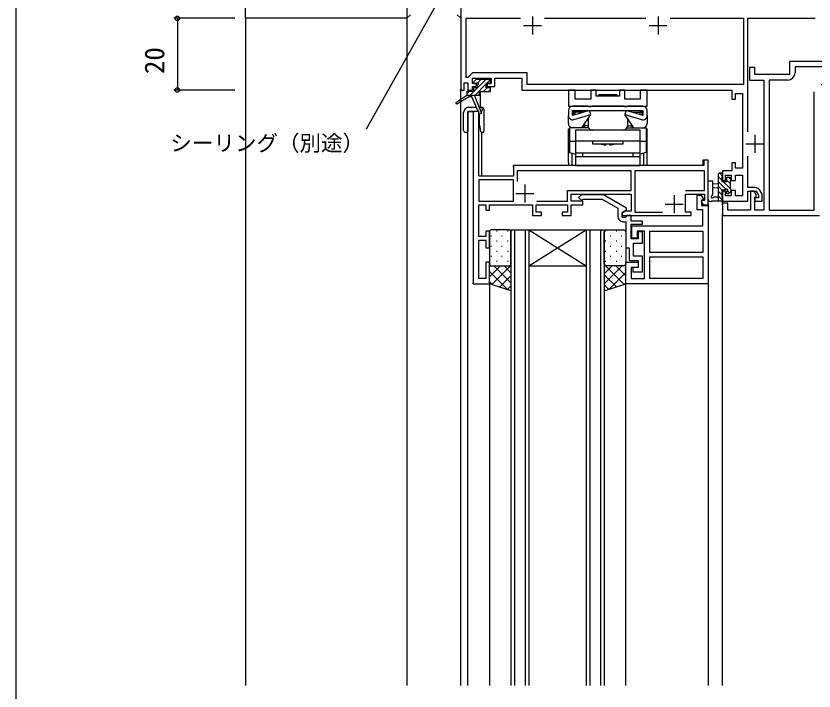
# Model space of a CAD drawing. Units: millimetres, scale not verified. Extents: x -437 to 438, y -344 to 341.
# Drawn here: x -436.8 to -214.3, y -24.5 to 163.7 of the extents above; entities that cross this region are included whole.
import ezdxf
from ezdxf.enums import TextEntityAlignment as Align

# ---------------------------------------------------------------- set-up
doc = ezdxf.new("R2010")
doc.units = ezdxf.units.MM
doc.header["$LTSCALE"] = 2
for name, color, linetype in [('0-2_YKK_11', 7, 'Continuous'), ('0-4_YKK_12', 2, 'Continuous'), ('0-5_YKK_13', 4, 'Continuous'), ('0-7_YKK_D', 6, 'Continuous'), ('0-8_YKK_ZWAK', 7, 'Continuous'), ('0-9_YSS_K', 3, 'Continuous')]:
    doc.layers.add(name, color=color, linetype=linetype)
doc.styles.add('ＭＳ ゴシック', font='')
doc.styles.get('ＭＳ ゴシック').set_extended_font_data('MS Gothic')

msp = doc.modelspace()

# ---------------------------------------------------------------- linework, layer by layer
at = {"layer": '0-2_YKK_11'}
for p, q in [((-292.8, 163.513), (-292.8, 158.513)), ((-289.418, 163.013), (-261.183, 163.013)), ((-257.8, 163.513), (-257.8, 158.513)), ((-295.3, 161.013), (-290.3, 161.013)), ((-260.3, 161.013), (-255.3, 161.013)), ((-221.6, 145.813), (-226.8, 145.813)), ((-230.8, 130.513), (-230.8, 125.513)), ((-233.3, 128.013), (-228.3, 128.013)), ((-294.9, 116.713), (-294.9, 111.713)), ((-297.4, 114.213), (-292.4, 114.213)), ((-253.3, 113.713), (-253.3, 108.713)), ((-255.8, 111.213), (-250.8, 111.213))]:
    msp.add_line(p, q, dxfattribs=at)
for points in [[(-312.8, 173.013), (-312.8, 143.013), (-311.8, 143.013), (-311.8, 145.013), (-310.8, 145.013), (-310.8, 143.013), (-309.5, 143.013), (-309.5, 144.013), (-308.4, 144.013), (-308.4, 144.813), (-309.5, 144.813), (-309.5, 146.313), (-304.3, 146.313), (-304.3, 144.813), (-305.4, 144.813), (-305.4, 144.013), (-303.3, 144.013), (-303.3, 146.313), (-295.8, 146.313), (-295.8, 143.013), (-237.2, 143.013), (-237.2, 140.513), (-236.2, 140.513), (-236.2, 142.013), (-234.2, 142.013), (-234.2, 121.213), (-236.2, 121.213), (-236.2, 122.713), (-237.2, 122.713), (-237.2, 120.513), (-239.8, 120.513), (-239.8, 117.813), (-239, 117.813), (-239, 119.313), (-237.4, 119.313), (-237.4, 117.813), (-236.2, 117.813), (-236.2, 119.313), (-234.2, 119.313)], [(-254.418, 163.013), (-234, 163.013), (-234, 144.513), (-294.3, 144.513), (-294.3, 147.813), (-309.5, 147.813), (-310.5, 146.813), (-310.8, 146.513), (-311.3, 146.513), (-311.3, 163.013), (-296.183, 163.013)], [(-232.8, 131.396), (-232.8, 163.013), (-214, 163.013)], [(-230.8, 149.313), (-232.3, 149.313), (-232.3, 145.813), (-228.3, 145.813)], [(-210.5, 151.013), (-221.1, 151.013), (-221.1, 147.313), (-230.8, 147.313), (-230.8, 149.313)], [(-212.3, 144.513), (-210.8, 144.513), (-210.8, 149.513), (-219.6, 149.513), (-219.6, 147.813)], [(-228.3, 145.813), (-228.3, 109.513), (-230.8, 109.513), (-230.8, 113.018), (-230.55, 113.313), (-230.34, 113.759), (-230.949, 114.813), (-232, 114.813), (-232, 109.513), (-238.3, 109.513), (-238.3, 111.513), (-239.8, 111.513), (-239.8, 108.013), (-212.8, 108.013)], [(-226.8, 145.813), (-226.8, 109.513), (-214.3, 109.513), (-214.3, 142.513)], [(-245, 122.013), (-298.1, 122.013), (-298.1, 119.013), (-307.8, 119.013), (-307.8, 137.013), (-309.3, 137.013), (-309.3, 89.013), (-304.8, 89.013), (-304.8, 95.013), (-305.8, 95.013), (-305.8, 90.513), (-307.8, 90.513), (-307.8, 101.213), (-305.8, 101.213), (-305.8, 99.013), (-304.8, 99.013), (-304.8, 103.713), (-305.8, 103.713), (-305.8, 102.213), (-307.8, 102.213), (-307.8, 111.013), (-305.8, 111.013), (-305.8, 109.513), (-304.8, 109.513), (-304.8, 111.013), (-292.8, 111.013), (-292.8, 108.013), (-290.3, 108.013), (-290.3, 109.013), (-291.8, 109.013), (-291.8, 111.013), (-283, 111.013), (-283, 109.013), (-284.5, 109.013), (-284.5, 108.013), (-282, 108.013), (-282, 111.013), (-278.8, 111.013), (-278.8, 112.013), (-282, 112.013)], [(-230.706, 115.813), (-232.8, 115.813), (-232.8, 124.631)], [(-282, 112.013), (-282, 114.013), (-265.3, 114.013), (-265.3, 109.213), (-267.107, 109.213), (-267.8, 108.813), (-267.8, 108.013), (-248.6, 108.013), (-248.6, 109.013), (-250.1, 109.013), (-250.1, 114.013), (-244.8, 114.013), (-244.8, 112.213), (-245.527, 112.213), (-245.724, 111.873), (-245.227, 111.013), (-243.8, 111.013), (-243.8, 123.513), (-245, 123.513), (-245, 122.013)], [(-291.564, 112.013), (-283, 112.013), (-283, 115.013), (-265.3, 115.013), (-265.3, 120.513), (-297.1, 120.513), (-297.1, 117.55)], [(-250.1, 115.013), (-244.8, 115.013), (-244.8, 120.513), (-264.3, 120.513), (-264.3, 109.013), (-256.587, 109.013)], [(-234.2, 119.313), (-234.2, 113.513), (-236.2, 113.513), (-236.2, 115.013), (-237.4, 115.013), (-237.4, 113.513), (-239, 113.513), (-239, 114.813), (-239.8, 114.813), (-239.8, 112.013), (-232.8, 112.013), (-232.8, 114.813), (-230.417, 114.813), (-229.8, 113.745), (-229.8, 113.013), (-230.8, 113.013), (-230.8, 112.013), (-228.8, 112.013), (-228.8, 114.013), (-229.407, 115.063)], [(-266.6, 110.106), (-273.021, 113.813), (-279.149, 113.813), (-279.925, 113.038), (-279.076, 112.189), (-278.652, 112.613), (-273.343, 112.613), (-269, 110.106), (-269, 107.813)], [(-267.5, 106.313), (-266.8, 106.313), (-266.8, 99.013), (-265.8, 99.013), (-265.8, 95.513), (-263.3, 95.513), (-263.3, 93.513), (-264.8, 93.513), (-264.8, 92.313), (-262.1, 92.313), (-262.1, 96.713), (-264.6, 96.713), (-264.6, 100.313), (-262.1, 100.313), (-262.1, 103.513), (-263.3, 103.513), (-263.3, 101.513), (-265.3, 101.513), (-265.3, 105.613), (-262.1, 105.613), (-262.1, 106.513), (-265.3, 106.513), (-265.3, 108.013), (-266.5, 108.013), (-266.8, 107.713), (-267, 107.513), (-267.8, 107.513), (-267.8, 108.813), (-266.6, 109.506), (-266.6, 110.106)]]:
    msp.add_lwpolyline(points, dxfattribs=at)
for points in [[(-298.1, 118.013), (-307.8, 118.013), (-307.8, 112.013), (-298.1, 112.013)], [(-243.8, 89.013), (-266.8, 89.013), (-266.8, 95.013), (-263.3, 95.013), (-263.3, 93.513), (-265.3, 93.513), (-265.3, 90.513), (-261.6, 90.513), (-261.6, 103.713), (-263.6, 103.713), (-263.6, 101.713), (-265.1, 101.713), (-265.1, 105.213), (-245.3, 105.213), (-245.3, 109.613), (-246.9, 109.613), (-246.9, 113.713), (-245.753, 113.713), (-245.09, 112.566), (-245.7, 112.213), (-245.7, 110.813), (-243.8, 110.813)], [(-245.3, 97.713), (-260.1, 97.713), (-260.1, 103.713), (-245.3, 103.713)], [(-245.3, 90.513), (-260.1, 90.513), (-260.1, 96.513), (-245.3, 96.513)]]:
    msp.add_lwpolyline(points, close=True, dxfattribs=at)
for centre, radius, start, end in [((-221.6, 147.813), 2, 270.00001, 359.99999), ((-230.706, 114.313), 1.5, 29.99999, 90.00001), ((-267.5, 107.813), 1.5, 180.00001, 269.99999)]:
    msp.add_arc(centre, radius, start, end, dxfattribs=at)
at = {"layer": '0-4_YKK_12'}
for p, q in [((-312.8, -22.987), (-312.8, 143.313)), ((-307.3, 138.213), (-307.3, 142.613)), ((-277.4, 138.513), (-281.6, 138.513)), ((-267.4, 138.513), (-276.201, 138.513)), ((-262, 138.513), (-266.201, 138.513)), ((-310.8, 137.013), (-309, 137.013)), ((-310.8, -22.987), (-310.8, 137.013)), ((-307.904, 137.013), (-308.1, 137.013)), ((-282.8, 137.313), (-282.8, 135.943)), ((-282.8, 133.713), (-282.8, 135.943)), ((-281.45, 137.171), (-281.45, 136.098)), ((-278.652, 136.813), (-280.85, 136.813)), ((-279.05, 132.513), (-276.55, 136.174)), ((-277.25, 137.313), (-277.25, 137.22)), ((-264.55, 132.513), (-267.05, 136.174)), ((-266.35, 137.313), (-266.35, 137.22)), ((-264.949, 136.813), (-262.75, 136.813)), ((-262.15, 136.098), (-262.15, 137.171)), ((-260.8, 135.943), (-260.8, 137.313)), ((-260.8, 135.943), (-260.8, 133.713)), ((-307, 131.213), (-307, 119.013)), ((-280.8, 128.713), (-282.5, 128.713)), ((-280.8, 128.813), (-262.8, 128.813)), ((-272.35, 127.713), (-272.05, 128.013)), ((-271.55, 128.013), (-271.25, 127.713)), ((-261.1, 128.713), (-262.8, 128.713)), ((-281.85, 125.439), (-281.85, 122.813)), ((-278.8, 124.513), (-278.8, 125.513)), ((-264.8, 125.513), (-264.8, 124.513)), ((-261.75, 122.813), (-261.75, 125.439)), ((-280.8, 124.513), (-262.8, 124.513)), ((-297.6, 122.013), (-298.1, 122.013)), ((-298.1, 121.513), (-298.1, 122.013)), ((-243.6, 112.013), (-243.8, 112.013)), ((-243.8, 111.313), (-243.8, 110.313)), ((-240.1, 112.013), (-239.8, 112.013)), ((-239.8, 111.013), (-239.8, 112.013)), ((-239.8, -22.987), (-239.8, 108.513)), ((-239.8, 108.013), (-239.3, 108.013)), ((-298.8, 104.013), (-298.8, -22.987)), ((-297.8, 104.013), (-297.8, -22.987)), ((-294.8, 104.013), (-294.8, -22.987)), ((-293.8, 104.013), (-293.8, -22.987)), ((-293.8, 94.013), (-277.8, 104.013)), ((-293.8, 104.013), (-277.8, 94.013)), ((-277.8, 104.013), (-277.8, -22.987)), ((-276.8, 104.013), (-276.8, -22.987)), ((-273.8, 104.013), (-273.8, -22.987)), ((-293.8, 94.013), (-277.8, 94.013)), ((-309.3, 89.013), (-309.3, 89.313)), ((-309.3, 89.013), (-309, 89.013)), ((-266.8, -22.987), (-266.8, 89.513)), ((-243.8, 89.513), (-243.8, -22.987))]:
    msp.add_line(p, q, dxfattribs=at)
for points in [[(-282.8, 138.513), (-260.8, 138.513), (-260.8, 143.013), (-262.73, 143.013), (-262.73, 140.443), (-267.05, 140.443), (-267.05, 143.013), (-268.55, 143.013), (-268.55, 141.313), (-275.05, 141.313), (-275.05, 143.013), (-276.55, 143.013), (-276.55, 140.443), (-280.87, 140.443), (-280.87, 143.013), (-282.8, 143.013)], [(-269.3, 141.313), (-274.3, 141.313), (-274.3, 141.813), (-269.3, 141.813)], [(-280.8, 125.513), (-262.8, 125.513), (-262.8, 131.813), (-280.8, 131.813)]]:
    msp.add_lwpolyline(points, close=True, dxfattribs=at)
for points in [[(-281.224, 134.804), (-276.55, 136.174), (-276.926, 137.313), (-281.6, 135.959), (-281.6, 137.313), (-262, 137.313), (-262, 135.959), (-266.674, 137.313), (-267.05, 136.174), (-262.376, 134.804)], [(-281.35, 136.062), (-281.35, 136.613), (-280.65, 137.313)], [(-280.85, 136.191), (-280.85, 136.813), (-281.145, 137.108)], [(-262.25, 136.062), (-262.25, 136.613), (-262.95, 137.313)], [(-262.75, 136.176), (-262.75, 136.813), (-262.455, 137.108)], [(-278.3, 133.612), (-278.3, 133.013), (-278.8, 132.513), (-278.8, 132.879)], [(-277.25, 135.149), (-277.25, 133.013), (-278.3, 133.013)], [(-266.35, 135.149), (-266.35, 133.013), (-265.3, 133.013)], [(-265.3, 133.612), (-265.3, 133.013), (-264.8, 132.513), (-264.8, 132.879)], [(-282.8, 122.813), (-282.8, 132.213), (-282.5, 132.213)], [(-277.141, 132.513), (-282.5, 132.513), (-282.5, 125.613), (-280.8, 125.158)], [(-266.459, 132.513), (-261.1, 132.513), (-261.1, 125.613), (-262.8, 125.158)], [(-260.8, 122.813), (-260.8, 132.213), (-261.1, 132.213)], [(-275.85, 128.813), (-276.05, 128.613), (-276.05, 128.013), (-267.55, 128.013), (-267.55, 128.613), (-267.75, 128.813)], [(-280.8, 125.513), (-280.8, 122.013), (-262.8, 122.013), (-262.8, 125.513)], [(-244.7, 123.513), (-245.3, 123.513), (-245.3, 122.013)], [(-243.8, 123.213), (-243.8, 123.513), (-244.1, 123.513)], [(-298.8, 104.013), (-272.8, 104.013), (-272.8, -22.987)], [(-305.3, 89.013), (-304.8, 89.013), (-304.8, -22.987)]]:
    msp.add_lwpolyline(points, dxfattribs=at)
for centre, radius, start, end in [((-281.6, 137.313), 1.2, 90, 179.99998), ((-276.8, 141.043), 2.6, 256.67462, 283.32536), ((-266.8, 141.043), 2.6, 256.67462, 283.32536), ((-262, 137.313), 1.2, 0, 90), ((-281.6, 135.943), 1.2, 179.99998, 288.2568), ((-262, 135.943), 1.2, 251.74318, 0), ((-281.6, 133.713), 1.2, 179.99998, 270.00002), ((-262, 133.713), 1.2, 270.00002, 0), ((-276.05, 133.013), 1.2, 179.99998, 270.00002), ((-267.55, 133.013), 1.2, 270.00002, 0), ((-271.8, 135.516), 7.823, 253.55533, 265.96393), ((-271.8, 135.516), 7.823, 274.03605, 286.44465), ((-280.8, 122.813), 2, 179.99998, 203.57817), ((-279.85, 122.813), 2, 179.99998, 203.57817), ((-263.75, 122.813), 2, 336.42181, 0), ((-262.8, 122.813), 2, 336.42181, 0)]:
    msp.add_arc(centre, radius, start, end, dxfattribs=at)
at = {"layer": '0-5_YKK_13'}
for p, q in [((-305.7, 144.705), (-308.792, 141.613)), ((-305.839, 145.913), (-308.1, 143.652)), ((-307.186, 145.913), (-308.043, 145.057)), ((-304.584, 145.821), (-305.592, 144.813)), ((-310.486, 142.613), (-311.1, 141.999)), ((-308.139, 143.613), (-310.139, 141.613)), ((-305.445, 143.613), (-306.445, 142.613)), ((-304.5, 143.211), (-305.098, 142.613)), ((-310.5, 138.213), (-308.427, 138.213)), ((-307.703, 138.213), (-307.3, 138.213)), ((-307.3, 138.213), (-306.9, 138.213)), ((-312, 131.713), (-312, 136.713)), ((-307.926, 137.064), (-310.8, 137.013)), ((-307.6, 133.213), (-307.6, 136.317)), ((-307.252, 137.075), (-307.095, 137.078)), ((-306.8, 137.713), (-306.8, 137.378)), ((-306.4, 137.713), (-306.4, 132.213)), ((-307.6, 133.213), (-307.35, 132.213)), ((-306.4, 132.213), (-306.4, 131.513)), ((-311.1, 131.213), (-311.5, 131.213)), ((-241, 119.613), (-241, 112.013)), ((-240, 117.883), (-241, 118.883)), ((-239.8, 119.03), (-240.683, 119.913)), ((-237.5, 118.077), (-238.136, 118.713)), ((-237.8, 118.713), (-237.5, 118.413)), ((-238.765, 115.301), (-241, 117.536)), ((-239.924, 115.113), (-241, 116.189)), ((-237.5, 115.383), (-239.63, 117.513)), ((-237.7, 116.93), (-238.6, 117.83)), ((-240, 113.842), (-241, 114.842)), ((-239.801, 112.296), (-241, 113.495)), ((-240, 115.113), (-240, 113.113)), ((-237.827, 114.363), (-238.412, 114.948)), ((-237.7, 115.613), (-237.5, 115.413)), ((-240.866, 112.013), (-241, 112.148)), ((-304.8, 103.513), (-304.8, 94.513)), ((-304.445, 102.368), (-304.245, 102.368)), ((-299.3, 104.013), (-304.3, 104.013)), ((-302.83, 103.783), (-302.63, 103.783)), ((-301.415, 102.368), (-301.215, 102.368)), ((-299.8, 103.783), (-299.6, 103.783)), ((-298.8, 94.513), (-298.8, 103.513)), ((-272.8, 94.513), (-272.8, 103.513)), ((-272.53, 103.783), (-272.33, 103.783)), ((-272.3, 104.013), (-267.3, 104.013)), ((-271.115, 102.368), (-270.915, 102.368)), ((-269.5, 103.783), (-269.3, 103.783)), ((-268.085, 102.368), (-267.885, 102.368)), ((-266.8, 103.513), (-266.8, 94.513)), ((-302.83, 100.953), (-302.63, 100.953)), ((-299.8, 100.953), (-299.6, 100.953)), ((-272.53, 100.953), (-272.33, 100.953)), ((-269.5, 100.953), (-269.3, 100.953)), ((-304.445, 99.538), (-304.245, 99.538)), ((-302.83, 98.123), (-302.63, 98.123)), ((-301.415, 99.538), (-301.215, 99.538)), ((-299.8, 98.123), (-299.6, 98.123)), ((-272.53, 98.123), (-272.33, 98.123)), ((-271.115, 99.538), (-270.915, 99.538)), ((-269.5, 98.123), (-269.3, 98.123)), ((-268.085, 99.538), (-267.885, 99.538)), ((-304.445, 96.708), (-304.245, 96.708)), ((-301.415, 96.708), (-301.215, 96.708)), ((-271.115, 96.708), (-270.915, 96.708)), ((-268.085, 96.708), (-267.885, 96.708)), ((-304.8, 89.013), (-304.8, 94.513)), ((-304.8, 93.754), (-304.499, 94.055)), ((-304.8, 90.925), (-301.712, 94.013)), ((-304.3, 94.013), (-299.3, 94.013)), ((-304.113, 88.784), (-298.8, 94.097)), ((-298.8, 89.268), (-303.545, 94.013)), ((-302.83, 95.293), (-302.63, 95.293)), ((-298.8, 92.097), (-300.717, 94.013)), ((-299.8, 95.293), (-299.6, 95.293)), ((-272.775, 94.355), (-272.8, 94.381)), ((-272.8, 91.812), (-270.599, 94.013)), ((-272.8, 88.984), (-267.771, 94.013)), ((-272.53, 95.293), (-272.33, 95.293)), ((-267.275, 88.855), (-272.458, 94.039)), ((-267.3, 94.013), (-272.3, 94.013)), ((-266.8, 91.209), (-269.604, 94.013)), ((-269.5, 95.293), (-269.3, 95.293)), ((-266.8, 94.038), (-266.935, 94.172)), ((-266.8, 89.013), (-266.8, 94.513)), ((-299.661, 87.3), (-304.8, 92.44)), ((-301.991, 88.077), (-298.8, 91.268)), ((-269.396, 88.148), (-272.8, 91.553)), ((-271.514, 87.442), (-266.8, 92.156)), ((-303.903, 88.714), (-304.8, 89.611)), ((-267.271, 88.857), (-266.8, 89.327)), ((-299.87, 87.37), (-298.8, 88.44)), ((-271.517, 87.441), (-272.8, 88.724))]:
    msp.add_line(p, q, dxfattribs=at)
for points in [[(-307.57, 136.248), (-309.692, 141.113), (-310.43, 141.113), (-313.852, 139.053), (-314.173, 139.559), (-311.1, 141.613), (-307.6, 141.613), (-307.6, 142.613), (-304.5, 142.613), (-304.5, 143.613), (-305.7, 143.613), (-305.7, 144.813), (-304.5, 144.813), (-304.5, 145.913), (-308.525, 145.913), (-309.237, 145.201), (-309.076, 144.813), (-308.561, 144.813), (-308.31, 144.95)], [(-307.964, 144.604), (-308.1, 144.352), (-308.1, 143.613), (-309.2, 143.613), (-309.2, 142.613), (-311.1, 142.613), (-311.1, 141.613)], [(-308.9, 141.613), (-308.9, 141.241), (-307.016, 136.478), (-307.57, 136.248)], [(-310.8, 137.013), (-310.8, 131.713), (-310.8, 131.513)], [(-306.7, 131.213), (-307.1, 131.213), (-307.35, 132.213)], [(-241, 119.613), (-240.7, 119.913), (-239.8, 119.913), (-239.8, 119.013), (-240, 118.813), (-240, 117.513), (-238.6, 117.513), (-238.6, 118.713), (-237.8, 118.713)], [(-237.5, 118.413), (-237.5, 117.913), (-237.7, 117.713), (-237.7, 115.613)], [(-240, 113.113), (-239.8, 112.913), (-239.8, 112.013), (-242.781, 112.013), (-243.04, 111.863), (-243.595, 112.068), (-243.695, 112.351), (-243.8, 112.579), (-243.8, 117.741), (-242.6, 117.741), (-242.598, 113.78), (-242.799, 113.497)], [(-241, 116.913), (-242.6, 116.771), (-242.6, 115.856), (-241, 115.713)], [(-238.81, 115.25), (-239.061, 115.113), (-240, 115.113)], [(-237.5, 115.413), (-237.5, 114.689), (-238.23, 113.96), (-238.6, 114.113), (-238.6, 114.652), (-238.464, 114.904)], [(-242.44, 113.063), (-242.181, 113.213), (-241, 113.213)], [(-298.8, 94.513), (-298.8, 87.013), (-304.8, 89.013)], [(-272.8, 94.513), (-272.8, 87.013), (-266.8, 89.013)]]:
    msp.add_lwpolyline(points, dxfattribs=at)
for centre, radius, start, end in [((-308.1, 144.813), 0.25, 303.05571, 146.94425), ((-310.5, 136.713), 1.5, 90, 180), ((-307.3, 137.713), 0.5, 0, 90), ((-306.9, 137.713), 0.5, 0, 90), ((-307.1, 137.378), 0.3, 271, 0), ((-311.5, 131.713), 0.5, 180, 270), ((-311.1, 131.513), 0.3, 270, 0), ((-306.7, 131.513), 0.3, 270, 0), ((-242.7, 113.213), 0.3, 109.18973, 329.99999), ((-238.6, 115.113), 0.25, 303.05573, 146.94427), ((-304.3, 103.513), 0.5, 90, 180), ((-299.3, 103.513), 0.5, 0, 90), ((-272.3, 103.513), 0.5, 90, 180), ((-267.3, 103.513), 0.5, 0, 90), ((-304.3, 94.513), 0.5, 180, 270), ((-299.3, 94.513), 0.5, 270, 0), ((-272.3, 94.513), 0.5, 180, 270), ((-267.3, 94.513), 0.5, 270, 0)]:
    msp.add_arc(centre, radius, start, end, dxfattribs=at)
at = {"layer": '0-7_YKK_D'}
for p, q in [((-375.8, 163.013), (-392.8, 163.013)), ((-391.8, 163.013), (-391.8, 143.013)), ((-375.8, 143.013), (-392.8, 143.013))]:
    msp.add_line(p, q, dxfattribs=at)
msp.add_lwpolyline([(-320.015, 166.227), (-321.263, 164.003), (-339.17, 132.11)], dxfattribs=at)
for centre in [(-391.8, 163.013), (-391.8, 143.013)]:
    msp.add_circle(centre, 0.637, dxfattribs=at)
at = {"layer": '0-8_YKK_ZWAK'}
msp.add_line((-436.8, 306.3), (-436.8, -343.7), dxfattribs=at)
at = {"layer": '0-9_YSS_K'}
for p, q in [((-372.8, 163.013), (-372.8, -22.987)), ((-326.8, 164.013), (-327.8, 163.013)), ((-327.8, 163.013), (-327.8, -22.987)), ((-313.802, 164.013), (-312.802, 163.013)), ((-313.079, 163.29), (-312.8, 163.569))]:
    msp.add_line(p, q, dxfattribs=at)
msp.add_lwpolyline([(-365.8, 170.013), (-327.8, 170.013), (-327.8, 163.013), (-372.8, 163.013), (-372.8, 208.013), (-365.8, 208.013)], close=True, dxfattribs=at)

# ---------------------------------------------------------------- texts
at = {"layer": '0-7_YKK_D', "style": 'ＭＳ ゴシック'}
msp.add_text('20', height=5.499, rotation=90, dxfattribs=at).set_placement((-393.8, 147.474), align=Align.BOTTOM_LEFT)
msp.add_text('シーリング（別途）', height=4.399, dxfattribs=at).set_placement((-393.756, 124.712), align=Align.BOTTOM_LEFT)

doc.saveas('drawing.dxf')
